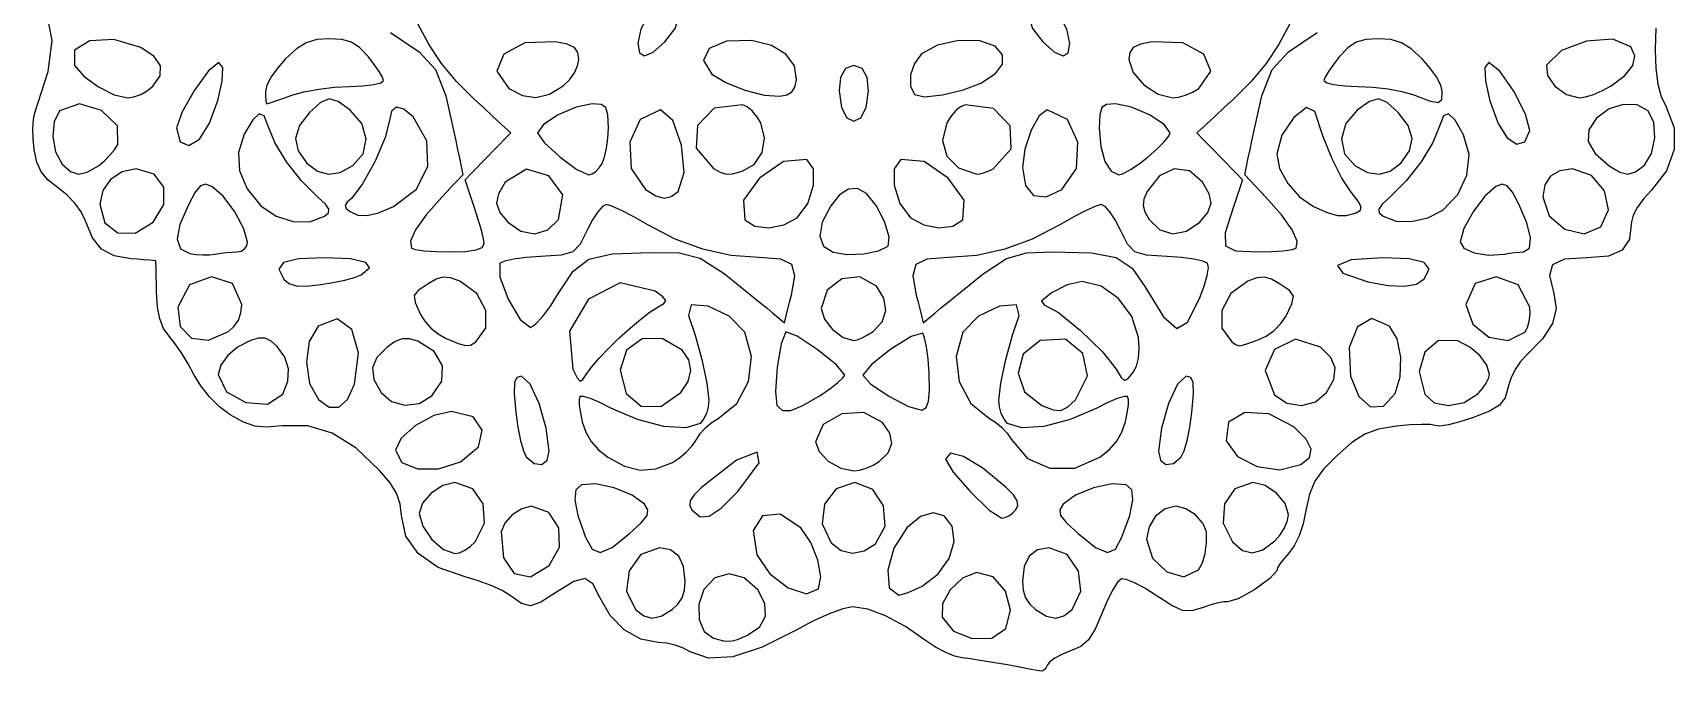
# Model space of a CAD drawing. Extents: x 0 to 244, y 0 to 246.
# Drawn here: x 11.5 to 233.5, y 0 to 86.3 of the extents above; entities that cross this region are included whole.
import ezdxf

# ---------------------------------------------------------------- set-up
doc = ezdxf.new("R2010")
doc.units = 0
doc.layers.add('Layer_1', color=7, linetype='CONTINUOUS')

msp = doc.modelspace()

# ---------------------------------------------------------------- linework, layer by layer
at = {"layer": 'Layer_1', "color": 7}
for points in [[(96.974034, 85.057008), (98.364114, 86.889624), (98.911554, 88.576912), (98.592482, 89.813336), (97.383034, 90.293368), (95.95717, 89.804816), (94.65477, 88.542384), (93.70517, 86.810952), (93.337674, 84.91536), (93.561202, 83.599168), (94.236786, 83.183848), (95.371898, 83.669696), (96.974034, 85.057008)], [(151.737674, 84.91536), (151.370178, 86.810952), (150.420578, 88.542384), (149.118178, 89.804816), (147.692314, 90.293368), (146.482866, 89.813336), (146.163794, 88.576912), (146.711234, 86.889624), (148.101314, 85.057008), (149.70345, 83.669696), (150.838562, 83.183848), (151.514146, 83.599168), (151.737674, 84.91536)], [(143.337674, 0.834632), (141.61461, 1.135672), (139.880026, 1.417552), (138.33585, 1.64868), (137.183994, 1.797464), (136.138946, 2.047584), (134.885602, 2.554616), (133.58145, 3.24484), (132.383994, 4.04452), (129.506242, 6.038112), (126.838522, 7.495352), (124.438714, 8.389384), (122.364706, 8.693368), (121.06453, 8.444656), (119.189506, 7.76748), (116.990522, 6.765256), (114.718482, 5.541408), (110.148962, 3.232248), (106.164898, 1.958344), (102.881298, 1.743256), (100.413138, 2.610552), (99.503634, 3.108648), (98.381138, 3.516544), (97.18825, 3.792144), (96.067554, 3.893368), (93.713786, 4.342248), (91.490738, 5.596552), (89.578794, 7.517736), (88.158346, 9.96728), (87.210706, 11.821808), (86.164466, 12.530648), (84.652962, 12.139328), (82.309522, 10.693368), (80.189282, 9.333144), (78.783322, 8.826344), (77.576722, 9.133672), (76.054578, 10.2158), (74.973514, 10.885992), (73.46077, 11.585344), (71.716898, 12.231024), (69.942458, 12.7402), (66.311474, 14.032544), (63.607634, 15.902088), (61.92001, 18.263016), (61.337674, 21.029528), (61.191938, 22.553448), (60.703594, 23.975088), (59.79593, 25.453808), (58.392242, 27.149), (55.18809, 30.186184), (51.979106, 32.175008), (48.685026, 33.152072), (45.22557, 33.153672), (43.13205, 32.966568), (41.499186, 33.105104), (39.967385, 33.646552), (38.177037, 34.668184), (36.749359, 35.738648), (35.386848, 37.074352), (34.19113, 38.563104), (33.263829, 40.092696), (32.472701, 41.553224), (31.580292, 43.016256), (30.696018, 44.31192), (29.929293, 45.270304), (29.174498, 46.320448), (28.655751, 47.608016), (28.346346, 49.226728), (28.219573, 51.270304), (28.199101, 52.325984), (28.178629, 53.381672), (28.158157, 54.437352), (28.137685, 55.493032), (27.303261, 55.553752), (26.468836, 55.614472), (25.634412, 55.675192), (24.799988, 55.735912), (22.473242, 56.1314), (20.782221, 57.030968), (19.534794, 58.595728), (18.538828, 60.986832), (18.006821, 62.08644), (17.15052, 63.26876), (16.088086, 64.391824), (14.937684, 65.313656), (13.536723, 66.385816), (12.602742, 67.48624), (12.014844, 68.807304), (11.652132, 70.54136), (11.509622, 71.968976), (11.480534, 73.378432), (11.561666, 74.607248), (11.74981, 75.49296), (13.533861, 81.083416), (14.098248, 85.243512), (13.43296, 88.730616)], [(72.537674, 57.750824), (72.435274, 58.461952), (72.156458, 59.616472), (71.743818, 61.054712), (71.23993, 62.616992), (70.91549, 63.56916), (70.591058, 64.521336), (70.266618, 65.473504), (69.942178, 66.425672), (70.714858, 67.216968), (71.48753, 68.008256), (72.26021, 68.799552), (73.032882, 69.59084), (73.805562, 70.382136), (74.578242, 71.173424), (75.350914, 71.96472), (76.123594, 72.756008), (74.890714, 73.898176), (73.657842, 75.040344), (72.424962, 76.182504), (71.192082, 77.324672), (68.78389, 79.728912), (66.781154, 82.13236), (65.079674, 84.674128), (63.575266, 87.493336)], [(231.018594, 86.946064), (230.940994, 83.978112), (231.02677, 81.451096), (231.289954, 79.377312), (231.744754, 77.682688), (232.405362, 76.293152), (233.495554, 73.467256), (233.506594, 70.516096), (232.473802, 67.641568), (230.432642, 65.04556), (229.38637, 63.92008), (228.529562, 62.734288), (227.950642, 61.629272), (227.738018, 60.746096), (227.45309, 58.398296), (226.47377, 56.906712), (224.613258, 56.121584), (221.684762, 55.893152), (218.687762, 55.690472), (217.070066, 54.94852), (216.64741, 53.466432), (217.235506, 51.043336), (217.553066, 49.022472), (217.054906, 47.006336), (215.706986, 44.919296), (213.475298, 42.685744), (212.709266, 41.848416), (212.000522, 40.764568), (211.42797, 39.574256), (211.070522, 38.41752), (210.64441, 36.970808), (209.887754, 35.960288), (208.510634, 35.136744), (206.22313, 34.251008), (204.492234, 33.698896), (202.96205, 33.31644), (201.798474, 33.138168), (201.167386, 33.198648), (200.523826, 33.334728), (199.326298, 33.362408), (197.745874, 33.284728), (195.953626, 33.104792), (193.531458, 32.692584), (191.653594, 32.031304), (189.917034, 30.923744), (187.918778, 29.172672), (186.08133, 27.3), (184.896714, 25.662784), (184.16841, 23.913088), (183.699914, 21.702976), (183.31653, 19.93532), (182.767738, 18.29528), (182.108882, 16.92096), (181.395282, 15.95048), (180.751794, 15.250104), (180.224842, 14.568248), (179.868786, 13.982952), (179.738018, 13.57224), (178.831066, 12.51672), (176.763274, 11.052632), (174.514226, 9.797104), (173.063506, 9.367288), (172.595738, 9.360888), (171.820738, 9.214032), (170.84625, 8.951784), (169.780002, 8.599328), (168.26029, 8.156552), (166.994186, 8.204152), (165.532714, 8.857488), (163.426874, 10.231952), (161.897642, 11.207032), (160.50169, 11.957656), (159.39325, 12.409752), (158.726546, 12.489272), (158.226642, 12.028416), (157.572346, 11.00924), (156.84853, 9.582368), (156.140058, 7.89844), (155.205322, 5.693552), (154.301994, 4.254936), (153.22573, 3.339608), (151.772178, 2.7046), (150.684378, 2.272152), (149.74625, 1.776064), (149.057954, 1.277592), (148.71965, 0.837984), (148.555274, 0.479536), (148.340538, 0.202056), (148.10329, 0.03304), (147.871354, 0), (147.348642, 0.098912), (146.319682, 0.2892), (144.933226, 0.54348), (143.338018, 0.834376), (143.338018, 0.834376), (143.33801, 0.834384), (143.33801, 0.834392), (143.337674, 0.834632)], [(181.500082, 87.493304), (179.995674, 84.674096), (178.294194, 82.132328), (176.291458, 79.72888), (173.883266, 77.32464), (172.650386, 76.182472), (171.417506, 75.040312), (170.184634, 73.898144), (168.951754, 72.755976), (169.724434, 71.964688), (170.497106, 71.173392), (171.269786, 70.382104), (172.042466, 69.590808), (172.815138, 68.79952), (173.587818, 68.008224), (174.36049, 67.216936), (175.13317, 66.42564), (174.80873, 65.473472), (174.48429, 64.521304), (174.159858, 63.569128), (173.835418, 62.61696), (172.784562, 59.241816), (172.797682, 57.477736), (174.171914, 56.802352), (177.204306, 56.693304), (179.056146, 56.733144), (180.648538, 56.84168), (181.811778, 57.002312), (182.376162, 57.198464), (182.376194, 57.19852)], [(27.719533, 79.075224), (28.703554, 80.490272), (28.758194, 81.837184), (27.883734, 83.115056), (26.080463, 84.32296), (22.456156, 85.413576), (19.180201, 85.2128), (17.118277, 83.956872), (17.136061, 81.882048), (18.419266, 80.39532), (20.359501, 78.979128), (22.48842, 77.918544), (24.337677, 77.49864), (25.161401, 77.621288), (26.073596, 77.959472), (26.963296, 78.461392), (27.719533, 79.075224)], [(46.537674, 77.870264), (48.143146, 78.320664), (50.148922, 78.694776), (52.299082, 78.953624), (54.337674, 79.058224), (56.12377, 79.130144), (57.586426, 79.299992), (58.574706, 79.5424), (58.937674, 79.831968), (58.77425, 80.312984), (58.329282, 81.076656), (57.670738, 82.017984), (56.866562, 83.031968), (55.699082, 84.25828), (54.57241, 85.010856), (53.272818, 85.389336), (51.586562, 85.493352), (49.878466, 85.376208), (48.474562, 84.954296), (47.144434, 84.121912), (45.657674, 82.773352), (44.601546, 81.584664), (43.736674, 80.358848), (43.152298, 79.240288), (42.937674, 78.373352), (42.953434, 77.721992), (42.996394, 77.190392), (43.059994, 76.833288), (43.137674, 76.7054), (43.467834, 76.800944), (44.218922, 77.052464), (45.279394, 77.421672), (46.537674, 77.87028), (46.537674, 77.870264)], [(59.882786, 86.355856), (63.758946, 83.731768), (65.968906, 81.330216), (67.339762, 77.775376), (68.698626, 71.691424), (68.938618, 70.540944), (69.17861, 69.390456), (69.418602, 68.239976), (69.658594, 67.089488), (68.94213, 66.339976), (68.225658, 65.590456), (67.509194, 64.840944), (66.792722, 64.091424), (64.694562, 61.707624), (63.259162, 59.673704), (62.567146, 58.125416), (62.699154, 57.198552), (63.263538, 57.0024), (64.426778, 56.841768), (66.01917, 56.733232), (67.87101, 56.693392), (70.007258, 56.752352), (71.455082, 56.93872), (72.277538, 57.266808), (72.537674, 57.750888), (72.537674, 57.750824)], [(83.229786, 79.151464), (84.067098, 79.9522), (84.735242, 80.87056), (85.177634, 81.8118), (85.337674, 82.681144), (85.213418, 83.65104), (84.74309, 84.300928), (83.780338, 84.742248), (82.17881, 85.086448), (78.045114, 84.943432), (75.182706, 83.409576), (74.241186, 81.1352), (75.870162, 78.770648), (77.70593, 77.821616), (79.52817, 77.567896), (81.361314, 78.010752), (83.229786, 79.151464)], [(114.775538, 79.935144), (114.522066, 81.82552), (113.359482, 83.401288), (111.389818, 84.572968), (108.71509, 85.251064), (105.292234, 85.179064), (102.979498, 84.164688), (102.188306, 82.55564), (103.33009, 80.699656), (105.229146, 79.561856), (107.78589, 78.558152), (110.416634, 77.878), (112.537674, 77.710872), (113.490434, 77.902016), (114.148434, 78.304064), (114.560514, 78.965576), (114.775538, 79.935112), (114.775538, 79.935144)], [(139.86281, 79.558112), (141.713818, 80.789944), (142.647266, 82.062088), (142.640066, 83.310688), (141.668026, 84.47188), (139.56833, 85.211552), (136.730506, 85.241792), (133.870826, 84.635128), (131.705578, 83.463992), (130.733274, 82.16216), (130.211002, 80.600432), (130.194122, 79.093904), (130.738026, 77.957656), (132.11133, 77.649496), (134.539898, 77.892424), (137.34881, 78.568072), (139.863162, 79.55808), (139.86281, 79.558112)], [(169.205186, 78.770648), (170.834162, 81.1352), (169.892642, 83.409576), (167.030234, 84.94344), (162.896538, 85.086448), (161.29501, 84.742248), (160.332258, 84.300928), (159.86193, 83.65104), (159.737674, 82.681144), (160.312418, 80.94724), (161.764474, 79.266544), (163.685602, 77.996208), (165.667554, 77.4934), (166.476994, 77.594184), (167.413802, 77.868592), (168.36189, 78.27472), (169.205186, 78.770648)], [(182.376194, 57.19852), (182.508202, 58.125384), (181.816186, 59.673672), (180.380786, 61.707592), (178.282626, 64.091392), (177.566154, 64.840912), (176.84969, 65.590424), (176.133218, 66.339944), (175.416746, 67.089456), (175.656738, 68.239944), (175.89673, 69.390424), (176.136722, 70.540912), (176.376714, 71.691392), (177.735578, 77.775344), (179.106434, 81.330184), (181.316394, 83.731736), (185.192562, 86.355824)], [(202.137674, 78.373336), (201.92305, 79.240272), (201.338674, 80.358832), (200.473802, 81.584648), (199.417674, 82.773336), (197.930914, 84.121896), (196.600786, 84.95428), (195.196882, 85.376192), (193.488786, 85.493336), (191.80253, 85.38932), (190.502938, 85.01084), (189.376266, 84.258264), (188.208786, 83.031952), (187.40461, 82.017968), (186.746066, 81.07664), (186.301098, 80.312968), (186.137674, 79.831952), (186.500642, 79.5416), (187.488922, 79.29704), (188.951578, 79.124), (190.737674, 79.04816), (192.744706, 78.947048), (194.808922, 78.70508), (196.687514, 78.35852), (198.137674, 77.943608), (200.40329, 77.12436), (201.595994, 76.898272), (202.059546, 77.30228), (202.137706, 78.373312), (202.137674, 78.373336)], [(224.963866, 79.109592), (226.846642, 80.508512), (227.93129, 81.872936), (228.204642, 83.176992), (227.653522, 84.3948), (225.213658, 85.42152), (221.65813, 85.164848), (218.250114, 83.900664), (216.252762, 81.90484), (216.365722, 80.536096), (217.383386, 79.09516), (218.933362, 77.9562), (220.64325, 77.4934), (221.511834, 77.620928), (222.615978, 77.96816), (223.813914, 78.482056), (224.963866, 79.109592)], [(35.391037, 74.093336), (36.49485, 77.138672), (37.104654, 79.761416), (37.166078, 81.600112), (36.624736, 82.293336), (35.25176, 81.165192), (33.350654, 78.54968), (31.664825, 75.600176), (30.93768, 73.470048), (31.4107, 71.563608), (32.570181, 71.068344), (34.02675, 71.929752), (35.391037, 74.093336)], [(213.966298, 73.101512), (213.408738, 75.31488), (211.82141, 78.388216), (209.927602, 81.11616), (208.450618, 82.293336), (207.907722, 81.598576), (207.972362, 79.752936), (208.59001, 77.114408), (209.706234, 74.04096), (210.905778, 72.09084), (212.206578, 71.24212), (213.322226, 71.55796), (213.96633, 73.101512), (213.966298, 73.101512)], [(124.188738, 76.211968), (124.524658, 78.475992), (124.332834, 80.27604), (123.656202, 81.464392), (122.537674, 81.893336), (121.419146, 81.464392), (120.742514, 80.27604), (120.55069, 78.475992), (120.88661, 76.211968), (121.577394, 74.81884), (122.537674, 74.354472), (123.497954, 74.81884), (124.188738, 76.211968)], [(20.353484, 68.33436), (21.110466, 68.9452), (21.861778, 69.69096), (22.520578, 70.477288), (23.000028, 71.20984), (22.926644, 73.742696), (20.785206, 75.798784), (17.775591, 76.69128), (15.097674, 75.733336), (14.352621, 74.266824), (14.181034, 72.264392), (14.558766, 70.202176), (15.461666, 68.556328), (16.585107, 67.541584), (17.652435, 67.171896), (18.847333, 67.438936), (20.353484, 68.33436)], [(54.759666, 68.33836), (56.150106, 69.95684), (56.54941, 71.954792), (55.97137, 74.018664), (54.429786, 75.834936), (52.771426, 77.012008), (51.55617, 77.367744), (50.395602, 76.880688), (48.901314, 75.52936), (47.539146, 73.757976), (47.024122, 72.021296), (47.356778, 70.32964), (48.537674, 68.693336), (49.984226, 67.591336), (51.472066, 67.16668), (53.048218, 67.416696), (54.759666, 68.338696), (54.759666, 68.338608), (54.759666, 68.338528), (54.759666, 68.33844), (54.759666, 68.33836)], [(60.289682, 62.819088), (63.372546, 65.171856), (64.90693, 68.287992), (64.790506, 71.696656), (62.920946, 74.926992), (61.666098, 75.975064), (60.65637, 76.235296), (59.981154, 75.72116), (59.729858, 74.44612), (59.151402, 72.160128), (57.770658, 68.957864), (56.093826, 65.879184), (54.627114, 63.963952), (54.006666, 63.38188), (53.752786, 62.930784), (53.854242, 62.549328), (54.29981, 62.1762), (55.44769, 61.657872), (56.706682, 61.579152), (58.259698, 61.95968), (60.289682, 62.819088)], [(88.50953, 68.640408), (88.831082, 69.497888), (89.09441, 70.688712), (89.27233, 72.055384), (89.33769, 73.440408), (89.28081, 75.220784), (89.002626, 76.197128), (88.341994, 76.607512), (87.137722, 76.690008), (84.987514, 76.250432), (82.554202, 75.19296), (80.56265, 73.902264), (79.737722, 72.763), (80.649282, 71.448952), (82.748058, 69.547456), (85.080194, 67.836232), (86.69185, 67.093), (87.141426, 67.215104), (87.63401, 67.547552), (88.109938, 68.039576), (88.509578, 68.640408), (88.50953, 68.640408)], [(98.777674, 64.853336), (99.580546, 67.418776), (99.228322, 71.123072), (98.050986, 74.44944), (96.378498, 75.881088), (93.624314, 74.562432), (92.221034, 71.50524), (92.396618, 67.93928), (94.379026, 65.094328), (95.762322, 64.265792), (96.87985, 63.953648), (97.846618, 64.1516), (98.777674, 64.853336)], [(107.440154, 67.571728), (109.07829, 68.514216), (110.11733, 70.123232), (110.443762, 72.100632), (109.944066, 74.148256), (109.433594, 74.995568), (108.79665, 75.7316), (108.114474, 76.277416), (107.468306, 76.554064), (103.667706, 76.100776), (101.411962, 73.78004), (101.204186, 70.695704), (103.547482, 67.951592), (104.544002, 67.404496), (105.292618, 67.181496), (106.141834, 67.248536), (107.440154, 67.571688), (107.440154, 67.571728)], [(141.37193, 67.911336), (143.835338, 70.607496), (143.693778, 73.716176), (141.450074, 76.083128), (137.607042, 76.554064), (136.960874, 76.277408), (136.278698, 75.7316), (135.641754, 74.995568), (135.131282, 74.148256), (134.544602, 71.727024), (135.107162, 69.619536), (136.69653, 68.035792), (139.190266, 67.1858), (139.564306, 67.21436), (140.100322, 67.360672), (140.72673, 67.600936), (141.37193, 67.91136), (141.37193, 67.911336)], [(150.696322, 65.094328), (152.67873, 67.93928), (152.854314, 71.505232), (151.451034, 74.562424), (148.69685, 75.881088), (147.624442, 75.094512), (146.530562, 73.121928), (145.680034, 70.578408), (145.337674, 68.079032), (145.74049, 65.669432), (146.85841, 64.318352), (148.555626, 64.101432), (150.696322, 65.094328)], [(162.355402, 69.55124), (163.513362, 70.565384), (164.461634, 71.509016), (165.102354, 72.276784), (165.337674, 72.763336), (164.512746, 73.9026), (162.521194, 75.193304), (160.087882, 76.250768), (157.937674, 76.690344), (156.733402, 76.607688), (156.07277, 76.19732), (155.794586, 75.221072), (155.737706, 73.440744), (155.93909, 70.922944), (156.49521, 68.910584), (157.33405, 67.576448), (158.383578, 67.093336), (159.00313, 67.287304), (159.958506, 67.815448), (161.119386, 68.597088), (162.355434, 69.551576), (162.355434, 69.551496), (162.355434, 69.551408), (162.355434, 69.551328), (162.355402, 69.55124)], [(190.471562, 61.978664), (191.056322, 62.311768), (191.16505, 62.786352), (190.762946, 63.5492), (189.815218, 64.747072), (188.547034, 66.629864), (187.225194, 69.249136), (185.964514, 72.350568), (184.879786, 75.679848), (183.791586, 76.217904), (182.055618, 74.861768), (180.44621, 72.477264), (179.737674, 69.930176), (180.140986, 67.95796), (181.226386, 65.93916), (182.807042, 64.141216), (184.696146, 62.831584), (186.559386, 61.992072), (187.965938, 61.596232), (189.18145, 61.604872), (190.471562, 61.978696), (190.471562, 61.978664)], [(196.537674, 68.693336), (197.71857, 70.329648), (198.051226, 72.021336), (197.536202, 73.75812), (196.174034, 75.529696), (194.679746, 76.881024), (193.519178, 77.36808), (192.303922, 77.012344), (190.645562, 75.835272), (189.103978, 74.019), (188.525938, 71.955128), (188.925242, 69.957176), (190.315682, 68.338696), (192.02713, 67.416696), (193.603282, 67.16668), (195.091122, 67.591336), (196.537674, 68.693336)], [(229.474682, 68.417328), (230.458826, 69.989592), (230.895418, 72.09248), (230.747386, 74.1868), (229.977674, 75.733336), (228.495394, 76.539776), (226.62897, 76.618656), (224.694626, 76.013752), (223.008586, 74.768816), (221.961922, 73.163824), (221.891602, 71.582664), (222.80809, 69.985968), (224.721874, 68.33436), (226.154698, 67.454856), (227.258842, 67.172624), (228.282706, 67.492), (229.474682, 68.417328)], [(50.937674, 61.494568), (51.474074, 61.96056), (51.533274, 62.460896), (51.070378, 63.125), (50.040514, 64.082312), (47.83577, 66.29404), (45.81341, 68.869936), (44.22313, 71.453392), (43.314634, 73.687808), (42.785322, 75.063632), (42.110922, 75.35228), (41.230042, 74.532792), (40.081261, 72.584216), (39.30553, 70.128136), (39.438026, 67.624216), (40.45285, 65.184032), (42.324106, 62.9192), (44.384626, 61.508552), (46.681042, 60.772128), (48.952386, 60.753088), (50.93769, 61.494576), (50.937674, 61.494568)], [(202.194106, 62.33352), (204.246642, 64.44004), (205.466258, 67.0634), (205.759034, 69.866616), (205.031074, 72.512712), (203.861418, 74.504616), (202.970386, 75.348656), (202.292114, 75.068496), (201.76073, 73.687808), (200.852234, 71.453392), (199.261954, 68.869936), (197.239594, 66.29404), (195.03485, 64.082312), (194.004994, 63.125), (193.54209, 62.460896), (193.60129, 61.96056), (194.13769, 61.494568), (195.887922, 60.83952), (197.990578, 60.77936), (200.180898, 61.286552), (202.194122, 62.333504), (202.194106, 62.33352)], [(114.873378, 61.293336), (116.32193, 63.226504), (117.101546, 65.682616), (117.090586, 67.918912), (116.167346, 69.192656), (113.006298, 68.890016), (109.764754, 66.660056), (107.629026, 63.657208), (107.785386, 61.035872), (109.151274, 60.17604), (111.041514, 59.94156), (113.07569, 60.318592), (114.873394, 61.293336), (114.873378, 61.293336)], [(137.289978, 61.035872), (137.446338, 63.657208), (135.31061, 66.660056), (132.069074, 68.890016), (128.908018, 69.192656), (127.984778, 67.918912), (127.973818, 65.682616), (128.753434, 63.226504), (130.201986, 61.293336), (131.99969, 60.318592), (134.033866, 59.94156), (135.924106, 60.17604), (137.289994, 61.035872), (137.289978, 61.035872)], [(27.737677, 60.693336), (29.191284, 63.077312), (29.184404, 65.412424), (27.879892, 67.187992), (25.440702, 67.893336), (23.551942, 67.512576), (21.99128, 66.480976), (20.92958, 64.964552), (20.53771, 63.129344), (21.235406, 60.605792), (22.998235, 59.246872), (25.330801, 59.220152), (27.73771, 60.693312), (27.737677, 60.693336)], [(82.57609, 61.039688), (83.159602, 64.395136), (81.282106, 66.975688), (78.253346, 67.857144), (75.383034, 66.115328), (74.473306, 64.547576), (74.221066, 63.245216), (74.638474, 62.022408), (75.737674, 60.693336), (77.51585, 59.479848), (79.395066, 59.140504), (81.155186, 59.664168), (82.57609, 61.039688)], [(169.337674, 60.693336), (170.436874, 62.022408), (170.854282, 63.245216), (170.602042, 64.547576), (169.692314, 66.115328), (167.929858, 67.63836), (165.889314, 67.898616), (163.877338, 66.948328), (162.200578, 64.839688), (161.761882, 63.828736), (161.656794, 62.968224), (161.898274, 62.09344), (162.499258, 61.039688), (163.920162, 59.664168), (165.680282, 59.140504), (167.559498, 59.479848), (169.337674, 60.693336)], [(223.577674, 60.053336), (224.60217, 62.361144), (224.067666, 64.935832), (222.337178, 67.029272), (219.773682, 67.893336), (218.044634, 67.646936), (216.779306, 66.922944), (216.002162, 65.744144), (215.737674, 64.133336), (216.614946, 61.562024), (218.730394, 59.756208), (221.309482, 59.118952), (223.577674, 60.053336)], [(39.137677, 56.682416), (39.68127, 56.78984), (40.126426, 57.073784), (40.427202, 57.491176), (40.537674, 57.998912), (40.033686, 59.810776), (38.789752, 62.083832), (37.207918, 64.194376), (35.690229, 65.518728), (34.855379, 65.81764), (34.164173, 65.603384), (33.453868, 64.752232), (32.561725, 63.14048), (31.364837, 60.383464), (30.994225, 58.385136), (31.45135, 57.089752), (32.737677, 56.44156), (33.562834, 56.323984), (34.478927, 56.272224), (35.374396, 56.288544), (36.137677, 56.375024), (36.869395, 56.491016), (37.678926, 56.58764), (38.467833, 56.65484), (39.137677, 56.68244), (39.137677, 56.682416)], [(127.192394, 57.472344), (127.330386, 58.70668), (126.695138, 60.776664), (125.57837, 62.972112), (124.271786, 64.58284), (123.054098, 65.233088), (121.83401, 65.169808), (120.616234, 64.394592), (119.405466, 62.90908), (118.25845, 60.68124), (117.934914, 58.825872), (118.429706, 57.440512), (119.737674, 56.622664), (121.659218, 56.34968), (123.870498, 56.43772), (125.87905, 56.830656), (127.192394, 57.472344)], [(213.137674, 56.682416), (213.925706, 57.19216), (214.071874, 58.56772), (213.594938, 60.615144), (212.513626, 63.14048), (211.621482, 64.752232), (210.911178, 65.603384), (210.21997, 65.817648), (209.385122, 65.518728), (207.877618, 64.201944), (206.29465, 62.098736), (205.045058, 59.838856), (204.537674, 58.052048), (205.07113, 57.167248), (206.460234, 56.53604), (208.38805, 56.246408), (210.537674, 56.386344), (211.237834, 56.497928), (211.961426, 56.590936), (212.623146, 56.655656), (213.137674, 56.682376), (213.137674, 56.682416)], [(82.604122, 51.08636), (84.580746, 54.054296), (86.69665, 55.692312), (89.869954, 56.409152), (95.018738, 56.613592), (98.929626, 56.561672), (101.77277, 55.834368), (104.986754, 53.768296), (110.010154, 49.700032), (110.795386, 49.051704), (111.580626, 48.403368), (112.365858, 47.75504), (113.15109, 47.106704), (113.385226, 48.036552), (113.61937, 48.9664), (113.853506, 49.89624), (114.087642, 50.826088), (114.564778, 53.46408), (114.16849, 54.991264), (112.644282, 55.704496), (109.737674, 55.900672), (105.886082, 56.20156), (102.116146, 57.03352), (98.392642, 58.406928), (94.680338, 60.332144), (92.795962, 61.404272), (91.108106, 62.282256), (89.801186, 62.875488), (89.059634, 63.093368), (88.560962, 62.825088), (87.915338, 62.094616), (87.206194, 61.013528), (86.51697, 59.693368), (85.528922, 57.726928), (84.532498, 56.690416), (82.93349, 56.244392), (80.137674, 56.04944), (78.221554, 55.902672), (76.552722, 55.683368), (75.310442, 55.421184), (74.673994, 55.145768), (74.667594, 53.303072), (75.798034, 50.301072), (77.396938, 47.549184), (78.79577, 46.456816), (79.476618, 46.89536), (80.421634, 47.914408), (81.505858, 49.362056), (82.604314, 51.086392), (82.604122, 51.08636)], [(169.302834, 50.389664), (169.93469, 52.032248), (170.352426, 53.476496), (170.519994, 54.566344), (170.401346, 55.145736), (169.764906, 55.421152), (168.522626, 55.683336), (166.853794, 55.90264), (164.937674, 56.049408), (162.141858, 56.24436), (160.54285, 56.690376), (159.546426, 57.726896), (158.558378, 59.693336), (157.869154, 61.013496), (157.16001, 62.094584), (156.514386, 62.825056), (156.015714, 63.093336), (155.274162, 62.875456), (153.967242, 62.282224), (152.279386, 61.40424), (150.39501, 60.332112), (146.682706, 58.406896), (142.959194, 57.033488), (139.189266, 56.201528), (135.337674, 55.90064), (132.431066, 55.704464), (130.906858, 54.991224), (130.51057, 53.464048), (130.987706, 50.826056), (131.221842, 49.896208), (131.455978, 48.966368), (131.690122, 48.03652), (131.924258, 47.106672), (132.70949, 47.755008), (133.494722, 48.403336), (134.279962, 49.051672), (135.065194, 49.7), (140.014202, 53.701592), (143.190186, 55.782344), (145.87653, 56.570256), (149.35661, 56.693336), (154.686514, 56.547656), (158.026658, 55.912712), (160.16853, 54.491672), (161.903618, 51.987696), (164.44009, 47.901536), (166.211194, 46.339568), (167.678314, 47.20216), (169.302834, 50.389664)], [(55.898458, 53.579384), (57.026258, 54.534496), (56.52085, 55.263968), (54.46405, 55.729632), (50.937674, 55.893336), (47.41165, 55.734528), (45.378058, 55.226824), (44.748378, 54.323336), (45.434098, 52.977152), (46.121274, 52.398368), (47.08069, 52.10056), (48.468618, 52.06128), (50.441346, 52.258104), (52.101122, 52.525416), (53.683274, 52.863632), (55.008738, 53.229408), (55.898458, 53.579384)], [(199.708594, 53.058296), (200.34573, 54.357088), (199.680682, 55.236544), (197.636866, 55.735632), (194.137674, 55.893336), (189.83297, 55.599712), (187.97593, 54.839864), (188.682298, 53.795304), (192.067842, 52.64756), (194.820962, 52.130384), (197.01741, 52.026728), (198.649258, 52.336176), (199.708594, 53.058296)], [(37.959669, 45.938696), (38.725798, 46.628776), (39.282731, 47.47228), (39.622635, 48.453288), (39.737677, 49.555848), (38.469999, 52.428984), (35.63572, 53.293064), (32.687966, 52.204504), (31.079869, 49.219728), (31.425344, 46.580088), (32.937062, 45.034176), (35.240134, 44.760784), (37.959669, 45.938696)], [(125.159666, 45.938696), (126.37809, 47.226168), (126.867578, 48.773568), (126.61661, 50.426448), (125.613682, 52.030344), (123.36673, 53.293656), (120.916722, 53.028608), (118.946194, 51.51052), (118.137674, 49.014712), (118.574682, 47.601448), (119.669698, 46.197984), (121.098698, 45.122536), (122.537674, 44.693336), (123.005674, 44.7916), (123.656034, 45.05916), (124.402706, 45.455144), (125.159666, 45.938696)], [(213.297522, 45.84496), (213.648282, 46.467536), (213.896802, 47.311344), (214.02017, 48.265648), (213.99545, 49.219728), (212.387354, 52.204504), (209.439602, 53.293064), (206.605322, 52.428984), (205.337642, 49.555848), (206.251602, 46.925424), (208.438178, 45.171256), (211.064458, 44.681664), (213.29749, 45.84496), (213.297522, 45.84496)], [(71.396026, 44.505584), (72.753274, 46.381608), (72.745274, 48.762784), (71.52333, 51.07256), (69.238538, 52.734368), (68.00065, 53.161576), (67.001442, 53.254224), (66.04673, 52.995856), (64.942314, 52.369992), (63.620618, 51.468064), (63.080626, 50.764184), (63.21545, 49.824808), (63.918202, 48.216416), (64.489858, 47.297576), (65.32145, 46.386776), (66.301418, 45.589208), (67.318202, 45.010088), (69.009346, 44.297704), (70.017354, 44.005272), (70.695226, 44.089128), (71.395946, 44.505584), (71.396026, 44.505584)], [(90.811706, 45.046056), (92.28909, 46.3766), (93.743562, 47.598832), (95.007698, 48.57724), (95.914074, 49.176304), (96.81621, 49.705392), (97.090178, 50.115192), (96.71309, 50.605552), (95.662042, 51.376304), (90.928794, 52.480624), (86.633986, 50.275368), (84.069978, 45.984536), (84.52913, 40.832144), (85.103306, 39.673064), (85.509562, 39.22044), (85.900738, 39.427152), (86.42965, 40.246056), (87.056338, 41.105168), (88.091442, 42.296536), (89.391154, 43.662664), (90.811706, 45.046056)], [(161.048002, 45.093336), (160.12573, 47.937232), (158.331138, 50.365688), (155.986386, 52.057968), (153.413682, 52.693336), (151.414514, 52.2056), (149.27089, 51.128264), (147.917498, 50.040112), (148.289018, 49.519952), (150.230826, 48.477384), (153.218882, 46.046048), (156.179882, 43.181424), (158.040522, 40.838984), (158.687866, 39.713104), (159.15085, 39.283888), (159.623898, 39.50892), (160.301458, 40.3458), (160.777994, 41.221208), (161.062386, 42.311448), (161.152954, 43.605744), (161.048002, 45.093336)], [(177.242602, 44.780072), (178.33153, 45.30428), (179.389242, 46.069312), (180.303474, 46.979792), (180.961978, 47.940344), (181.80305, 49.65256), (181.99861, 50.676384), (181.468602, 51.4396), (180.132954, 52.369992), (179.028538, 52.995856), (178.073818, 53.254224), (177.074618, 53.161576), (175.83673, 52.734368), (173.551938, 51.072552), (172.329994, 48.762784), (172.321994, 46.381608), (173.679242, 44.505584), (174.26505, 44.096672), (174.743634, 43.982192), (175.580842, 44.198032), (177.242522, 44.780072), (177.242602, 44.780072)], [(98.00569, 28.225152), (98.939082, 28.820808), (99.862618, 29.60604), (100.669738, 30.478728), (101.253858, 31.336784), (101.812818, 32.17276), (102.55145, 32.985336), (103.373634, 33.681592), (104.18325, 34.168608), (106.716698, 36.183568), (108.271066, 39.161608), (108.67877, 42.558216), (107.772202, 45.82888), (105.665218, 47.98704), (102.819098, 49.34456), (100.547618, 49.510368), (100.164554, 48.0934), (101.090002, 45.44304), (101.988578, 42.11752), (102.668426, 38.910848), (102.937674, 36.617016), (102.843562, 35.71276), (102.587306, 34.823544), (102.208058, 34.051672), (101.744938, 33.499432), (99.806978, 32.892832), (96.821122, 33.091664), (93.279306, 34.011616), (89.673482, 35.568376), (88.187034, 36.305808), (86.903994, 36.843936), (85.96141, 37.131872), (85.496362, 37.118752), (85.384714, 36.714648), (85.404394, 35.938024), (85.54549, 34.900592), (85.798106, 33.714072), (86.290778, 32.290792), (87.024074, 31.027432), (88.008858, 29.908952), (89.255978, 28.920304), (91.505754, 27.698864), (93.638586, 27.181848), (95.767538, 27.36028), (98.00569, 28.225152)], [(155.81937, 28.920304), (157.06649, 29.908952), (158.051274, 31.027432), (158.78457, 32.290792), (159.277242, 33.714072), (159.529858, 34.900592), (159.670954, 35.938024), (159.690634, 36.714648), (159.578994, 37.118752), (159.113946, 37.131872), (158.171362, 36.843936), (156.888322, 36.305808), (155.401874, 35.568376), (151.79605, 34.011616), (148.254234, 33.091656), (145.268378, 32.892824), (143.330418, 33.499432), (142.867298, 34.051656), (142.48805, 34.82352), (142.231794, 35.712728), (142.137682, 36.616984), (142.40693, 38.910816), (143.08677, 42.117496), (143.985346, 45.443008), (144.910802, 48.093368), (144.527738, 49.510328), (142.256266, 49.344528), (139.410146, 47.987008), (137.303154, 45.828848), (136.396586, 42.558184), (136.80429, 39.161568), (138.358658, 36.183528), (140.892106, 34.168576), (141.701498, 33.681984), (142.523066, 32.986872), (143.260794, 32.175984), (143.81865, 31.34208), (146.046402, 28.741104), (149.03829, 27.420184), (152.420538, 27.454744), (155.819378, 28.920248), (155.819378, 28.920256), (155.819378, 28.920264), (155.819378, 28.920272), (155.81937, 28.920304)], [(54.978226, 38.816256), (55.556842, 43.022), (54.63493, 46.204968), (52.660202, 47.649896), (50.080346, 46.641488), (48.879482, 44.575688), (48.487586, 41.758872), (48.901882, 38.900864), (50.119546, 36.711512), (51.588946, 35.684888), (52.895562, 35.696488), (54.028842, 36.7418), (54.978242, 38.816224), (54.978242, 38.816224), (54.978234, 38.816224), (54.978234, 38.816224), (54.978226, 38.816256)], [(195.759898, 37.534896), (196.44801, 39.807264), (196.51809, 42.460648), (196.017874, 44.9278), (194.994962, 46.641488), (192.59233, 47.65832), (190.64893, 46.528472), (189.564674, 43.766048), (189.739442, 39.885136), (190.842802, 37.113856), (192.433738, 35.712608), (194.182626, 35.810064), (195.759858, 37.534896), (195.759898, 37.534896)], [(45.30953, 37.440776), (45.971594, 39.198784), (46.06217, 40.890696), (45.587042, 42.467208), (44.552018, 43.879024), (43.666754, 44.643976), (42.858466, 45.004568), (41.963242, 44.994488), (40.817218, 44.647536), (39.188464, 43.796624), (37.843611, 42.654488), (36.922037, 41.37032), (36.563117, 40.093336), (37.664515, 37.780704), (40.295658, 36.3232), (43.24713, 36.087616), (45.30953, 37.440744), (45.30953, 37.440776)], [(65.474682, 37.21736), (66.81253, 39.193152), (66.88773, 41.2948), (65.782002, 43.20396), (63.577186, 44.60232), (62.42941, 44.937728), (61.463346, 44.936928), (60.508274, 44.566776), (59.393466, 43.794392), (58.022706, 42.41208), (57.438354, 40.988528), (57.628962, 39.437176), (58.583066, 37.671464), (59.994274, 36.43816), (61.804098, 35.938816), (63.726322, 36.192296), (65.474714, 37.217448), (65.474682, 37.21736)], [(99.137674, 37.651512), (100.11777, 39.161208), (100.478522, 40.66432), (100.217674, 42.094104), (99.332938, 43.383816), (96.627842, 44.9682), (93.896786, 44.90604), (91.784986, 43.405552), (90.937674, 40.67492), (91.75133, 37.522176), (93.790754, 35.819304), (96.453634, 35.788424), (99.137674, 37.651536), (99.137674, 37.651512)], [(117.977538, 37.27212), (119.282218, 38.164216), (120.350634, 38.982592), (121.072538, 39.636568), (121.337674, 40.035472), (120.18265, 41.396672), (117.590578, 43.464904), (114.870994, 45.28224), (113.333418, 45.890736), (112.710498, 44.261568), (112.18625, 41.094008), (111.934498, 37.828952), (112.129066, 35.907304), (112.877578, 35.243848), (114.008866, 35.228488), (115.66237, 35.893728), (117.977538, 37.272136), (117.977538, 37.27212)], [(132.714154, 40.305792), (132.577186, 42.202104), (132.369482, 43.850552), (132.11925, 45.074256), (131.85469, 45.696352), (130.316042, 45.235176), (127.555858, 43.51416), (124.915834, 41.469024), (123.737674, 40.035472), (124.80877, 38.83208), (127.260026, 37.190464), (129.948418, 35.787696), (131.73089, 35.300824), (132.307282, 35.642528), (132.64201, 36.482264), (132.766994, 37.982528), (132.714194, 40.305792), (132.714154, 40.305792)], [(152.537674, 36.693368), (154.164906, 39.904552), (153.512186, 42.959136), (151.168482, 44.879296), (147.722778, 44.6872), (145.462218, 42.83952), (144.767442, 40.291288), (145.617138, 37.743952), (147.98997, 35.898952), (149.517218, 35.34544), (150.54801, 35.252072), (151.436706, 35.680752), (152.537674, 36.693368)], [(186.492314, 37.671376), (187.446418, 39.437088), (187.637026, 40.98844), (187.052674, 42.411992), (185.681914, 43.794304), (182.261466, 44.886696), (179.433202, 43.503632), (178.174234, 40.656416), (179.461666, 37.35636), (181.124162, 36.234784), (183.093882, 35.924344), (185.005154, 36.408672), (186.492314, 37.671376)], [(206.937674, 37.493368), (207.556914, 38.193528), (208.060202, 38.91712), (208.395858, 39.57884), (208.512234, 40.093368), (208.153314, 41.370352), (207.231746, 42.65452), (205.88689, 43.796664), (204.25813, 44.647568), (201.635602, 44.709088), (199.758458, 43.120592), (199.008074, 40.493888), (199.765818, 37.440792), (201.058354, 36.288352), (202.984354, 35.915168), (205.09405, 36.317936), (206.937674, 37.493352), (206.937674, 37.49336), (206.937674, 37.493368), (206.937674, 37.493368)], [(81.337674, 29.748168), (80.940498, 32.861056), (79.966466, 36.178728), (78.741794, 38.817416), (77.592714, 39.893368), (76.949442, 39.714608), (76.633674, 39.006824), (76.605194, 37.512784), (76.823786, 34.97524), (77.094226, 32.980256), (77.450586, 31.184016), (77.846522, 29.783384), (78.235714, 28.97524), (79.315274, 28.09088), (80.315474, 27.955656), (81.05129, 28.523448), (81.337674, 29.748168)], [(166.839634, 28.97524), (167.228826, 29.783384), (167.624762, 31.184016), (167.981114, 32.980256), (168.251562, 34.97524), (168.470154, 37.512784), (168.441674, 39.006824), (168.125906, 39.714608), (167.482634, 39.893368), (166.333554, 38.817416), (165.108882, 36.178728), (164.13485, 32.861056), (163.737674, 29.748168), (164.024058, 28.523448), (164.759874, 27.955656), (165.760074, 28.09088), (166.839634, 28.97524)], [(69.320706, 28.284592), (71.74949, 30.34136), (72.28241, 32.571552), (71.029578, 34.360464), (68.101098, 35.093368), (65.729642, 34.550256), (63.261906, 33.209112), (61.322906, 31.502264), (60.537674, 29.862008), (61.37869, 28.230208), (63.512306, 27.353432), (66.354362, 27.336552), (69.320706, 28.28456), (69.320706, 28.284592)], [(125.959666, 28.33876), (127.177458, 29.508176), (127.659738, 30.787848), (127.40549, 32.165888), (126.413682, 33.630408), (123.892618, 34.95264), (120.89529, 34.77176), (118.388154, 33.366288), (117.337674, 31.014744), (117.82941, 29.676352), (119.082298, 28.409008), (120.762874, 27.464192), (122.537674, 27.093368), (123.316298, 27.191632), (124.221034, 27.459192), (125.139578, 27.855176), (125.959666, 28.338728), (125.959666, 28.338736), (125.959666, 28.338744), (125.959666, 28.338752), (125.959666, 28.33876)], [(182.990266, 27.921544), (184.173426, 28.879152), (184.42093, 30.018088), (183.72461, 31.383944), (182.07629, 33.022288), (178.682514, 34.806664), (175.426354, 34.961664), (173.207714, 33.673544), (172.926514, 31.128552), (174.454162, 29.039208), (177.08441, 27.666848), (180.15165, 27.223592), (182.990266, 27.921544)], [(106.835786, 24.275496), (109.741186, 28.175392), (109.471306, 29.617248), (106.662786, 28.528104), (101.952306, 24.835024), (100.949346, 23.819576), (100.421834, 23.024504), (100.33405, 22.36536), (100.650258, 21.757712), (101.744234, 20.881144), (102.98961, 20.947464), (104.61169, 22.048352), (106.835786, 24.27552), (106.835786, 24.275496)], [(144.42509, 21.757712), (144.741298, 22.36536), (144.653514, 23.024504), (144.126002, 23.819576), (143.123042, 24.835024), (139.977514, 27.435592), (137.371186, 29.033352), (135.59445, 29.492072), (134.937674, 28.675496), (135.96281, 26.915048), (138.305042, 24.228216), (140.86457, 21.769496), (142.54161, 20.693368), (142.99965, 20.777352), (143.507442, 21.006016), (144.003194, 21.344448), (144.42509, 21.757712)], [(71.313682, 17.466856), (72.588626, 20.011624), (72.40785, 22.627336), (70.992266, 24.669432), (68.562778, 25.493368), (66.92561, 25.093984), (65.365114, 24.078856), (64.197178, 22.722536), (63.737674, 21.299568), (64.231018, 19.582304), (65.454554, 17.820872), (67.023514, 16.44724), (68.553138, 15.893368), (69.184458, 16.017528), (69.915378, 16.355584), (70.655314, 16.855904), (71.313682, 17.466856)], [(92.189178, 18.588736), (93.786178, 20.044568), (94.580018, 21.042528), (94.688026, 21.812672), (94.227562, 22.585056), (92.57133, 23.782096), (90.124578, 24.761776), (87.600642, 25.305472), (85.712874, 25.194552), (84.946186, 24.500904), (84.776426, 23.160696), (85.212242, 21.06212), (86.262274, 18.093368), (87.13317, 16.504968), (88.231154, 16.043008), (89.826426, 16.730064), (92.189178, 18.588736)], [(125.474682, 17.21736), (126.772634, 19.604512), (126.553594, 22.327832), (125.095586, 24.56492), (122.676674, 25.493368), (120.139794, 24.64536), (118.579506, 22.55392), (118.26405, 19.897952), (119.461666, 17.35636), (120.825922, 16.322832), (122.365874, 15.953232), (123.956978, 16.250448), (125.474682, 17.21736)], [(158.813074, 18.093368), (159.863106, 21.06212), (160.298922, 23.160696), (160.129162, 24.500904), (159.362474, 25.194552), (157.474706, 25.305472), (154.95077, 24.761784), (152.50401, 23.782104), (150.847786, 22.585056), (150.387322, 21.812672), (150.495338, 21.042528), (151.28917, 20.04456), (152.88617, 18.588736), (155.248922, 16.730064), (156.844194, 16.043008), (157.942178, 16.504968), (158.813074, 18.093368)], [(179.486114, 17.632816), (180.205042, 18.451448), (180.793778, 19.39452), (181.191578, 20.3454), (181.337674, 21.187456), (180.885282, 22.667504), (179.729194, 24.057968), (178.171074, 25.089656), (176.51257, 25.493368), (174.083082, 24.669432), (172.667498, 22.627336), (172.486722, 20.011624), (173.761666, 17.466856), (175.110546, 16.331096), (176.454322, 15.978432), (177.882874, 16.411472), (179.486114, 17.632816)], [(81.337674, 14.293368), (82.705066, 16.758992), (82.622954, 19.37392), (81.298194, 21.448576), (78.937674, 22.293368), (77.633522, 21.963544), (76.337258, 21.125736), (75.31817, 20.007464), (74.845554, 18.836224), (75.145394, 15.313232), (76.59013, 13.19788), (78.785618, 12.765984), (81.337674, 14.293368)], [(169.161658, 13.693368), (169.689986, 14.632416), (170.064394, 15.900184), (170.254466, 17.350256), (170.229826, 18.836224), (169.75721, 20.007464), (168.738122, 21.125736), (167.441858, 21.963544), (166.137706, 22.293368), (164.638234, 21.921744), (163.360402, 20.930936), (162.471218, 19.507064), (162.137706, 17.836224), (162.946042, 15.266528), (164.878602, 13.429032), (167.196706, 12.759416), (169.16169, 13.693368), (169.161658, 13.693368)], [(117.769754, 11.145256), (118.067074, 12.765824), (117.663674, 15.025032), (116.710346, 17.407016), (115.357898, 19.39592), (112.552266, 21.240192), (110.19089, 20.97548), (108.925282, 19.003544), (109.40693, 15.726144), (111.167098, 13.178624), (113.666514, 11.281736), (116.126842, 10.461832), (117.769754, 11.145256)], [(131.763858, 11.506888), (133.92197, 13.125832), (135.435682, 15.246264), (136.13069, 17.521344), (135.832714, 19.604232), (134.738242, 20.99576), (133.259274, 21.421648), (131.538202, 20.886752), (129.71745, 19.39592), (127.95569, 16.643008), (127.12069, 13.661856), (127.310866, 11.272096), (128.624618, 10.293368), (129.117506, 10.389128), (129.873682, 10.649848), (130.790138, 11.03572), (131.763858, 11.506912), (131.763858, 11.506904), (131.763858, 11.506904), (131.763858, 11.506896), (131.763858, 11.506888)], [(97.959666, 8.338728), (98.750426, 9.048496), (99.304626, 9.91272), (99.630842, 10.949944), (99.737674, 12.178728), (99.513338, 14.131528), (98.848034, 15.54484), (97.75329, 16.403752), (96.240666, 16.693368), (93.726682, 15.778176), (92.14345, 13.557616), (91.797362, 10.819224), (92.994818, 8.350512), (94.122138, 7.460192), (95.228402, 7.161688), (96.45909, 7.454656), (97.959666, 8.338752), (97.959666, 8.338744), (97.959666, 8.338744), (97.959666, 8.338736), (97.959666, 8.338728)], [(152.08053, 8.350488), (153.259418, 10.796008), (152.935218, 13.536992), (151.406962, 15.77044), (148.973682, 16.693368), (147.382602, 16.411336), (146.246386, 15.565072), (145.564818, 14.154288), (145.337674, 12.178728), (145.444506, 10.949944), (145.770722, 9.91272), (146.324922, 9.048496), (147.115682, 8.338728), (148.616258, 7.45464), (149.846946, 7.161672), (150.953218, 7.460176), (152.08053, 8.350488)], [(143.11741, 5.756792), (143.750322, 8.250784), (143.055146, 10.809288), (141.39661, 12.737096), (139.139434, 13.33904), (137.224714, 12.566992), (135.581234, 11.010144), (134.549706, 9.108968), (134.470826, 7.303904), (136.000242, 5.402512), (138.539514, 4.405584), (141.206082, 4.471024), (143.117386, 5.756776), (143.11741, 5.756792)], [(108.084658, 4.814776), (109.765042, 5.960232), (110.579386, 7.423784), (110.509146, 9.126504), (109.53577, 10.989504), (107.721666, 12.597432), (105.68721, 13.142904), (103.754434, 12.623776), (102.245346, 11.037904), (101.579522, 9.03176), (101.624162, 7.003464), (102.302626, 5.344088), (103.53821, 4.444688), (104.921762, 4.114472), (105.883906, 4.045192), (106.80981, 4.268168), (108.08465, 4.81476), (108.08465, 4.814768), (108.08465, 4.814776), (108.084658, 4.814776)]]:
    msp.add_lwpolyline(points, dxfattribs=at)

doc.saveas('drawing.dxf')
